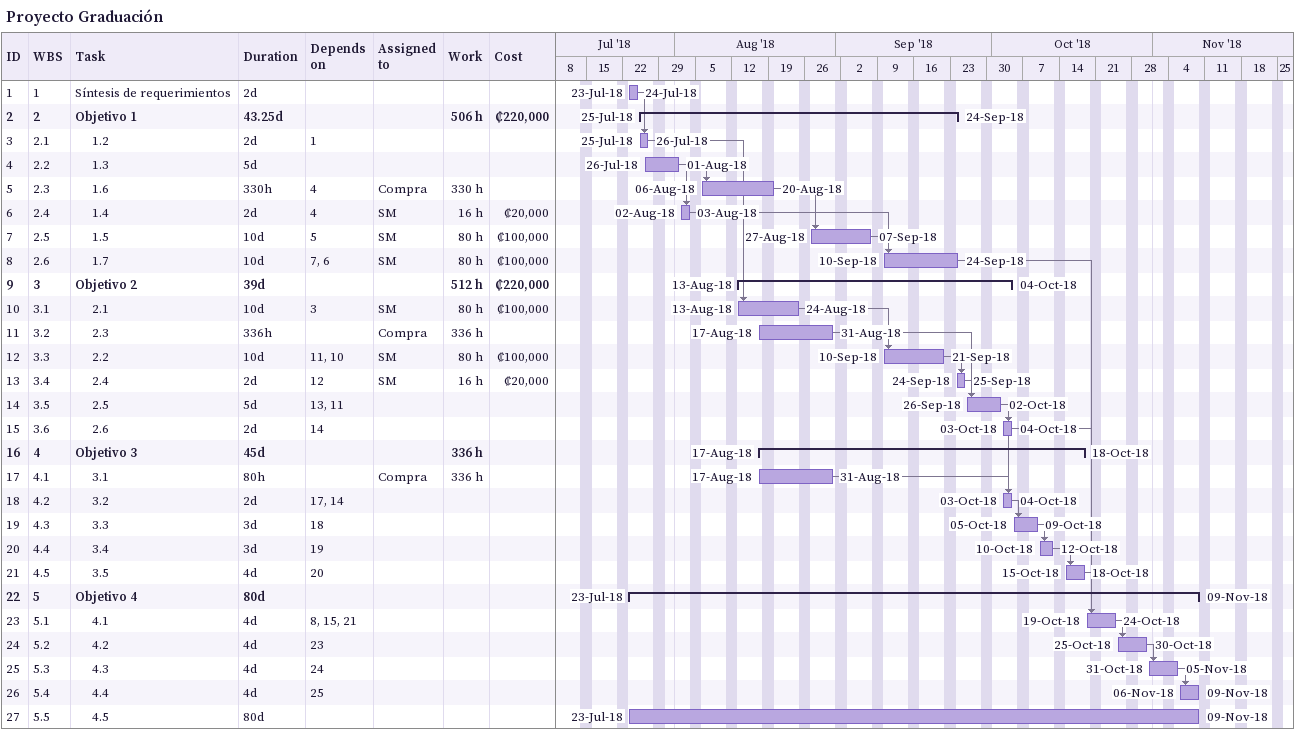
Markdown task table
Proyecto Graduación

| ID | WBS | Task | Duration | Start | Finish | Predecessors | Resources | Work (h) | Cost (₡) |
|---|---|---|---|---|---|---|---|---|---|
| 1 | 1 | Síntesis de requerimientos | 2d | 2018-07-23 | 2018-07-24 |  |  |  |  |
| 2 | 2 | **Objetivo 1** | 43.25d | 2018-07-25 | 2018-09-24 |  |  | 506 | 220000 |
| 3 | 2.1 | 1.2 | 2d | 2018-07-25 | 2018-07-26 | 1 |  |  |  |
| 4 | 2.2 | 1.3 | 5d | 2018-07-26 | 2018-08-01 |  |  |  |  |
| 5 | 2.3 | 1.6 | 330h | 2018-08-06 | 2018-08-20 | 4 | Compra | 330 |  |
| 6 | 2.4 | 1.4 | 2d | 2018-08-02 | 2018-08-03 | 4 | SM | 16 | 20000 |
| 7 | 2.5 | 1.5 | 10d | 2018-08-27 | 2018-09-07 | 5 | SM | 80 | 100000 |
| 8 | 2.6 | 1.7 | 10d | 2018-09-10 | 2018-09-24 | 7, 6 | SM | 80 | 100000 |
| 9 | 3 | **Objetivo 2** | 39d | 2018-08-13 | 2018-10-04 |  |  | 512 | 220000 |
| 10 | 3.1 | 2.1 | 10d | 2018-08-13 | 2018-08-24 | 3 | SM | 80 | 100000 |
| 11 | 3.2 | 2.3 | 336h | 2018-08-17 | 2018-08-31 |  | Compra | 336 |  |
| 12 | 3.3 | 2.2 | 10d | 2018-09-10 | 2018-09-21 | 11, 10 | SM | 80 | 100000 |
| 13 | 3.4 | 2.4 | 2d | 2018-09-24 | 2018-09-25 | 12 | SM | 16 | 20000 |
| 14 | 3.5 | 2.5 | 5d | 2018-09-26 | 2018-10-02 | 13, 11 |  |  |  |
| 15 | 3.6 | 2.6 | 2d | 2018-10-03 | 2018-10-04 | 14 |  |  |  |
| 16 | 4 | **Objetivo 3** | 45d | 2018-08-17 | 2018-10-18 |  |  | 336 |  |
| 17 | 4.1 | 3.1 | 80h | 2018-08-17 | 2018-08-31 |  | Compra | 336 |  |
| 18 | 4.2 | 3.2 | 2d | 2018-10-03 | 2018-10-04 | 17, 14 |  |  |  |
| 19 | 4.3 | 3.3 | 3d | 2018-10-05 | 2018-10-09 | 18 |  |  |  |
| 20 | 4.4 | 3.4 | 3d | 2018-10-10 | 2018-10-12 | 19 |  |  |  |
| 21 | 4.5 | 3.5 | 4d | 2018-10-15 | 2018-10-18 | 20 |  |  |  |
| 22 | 5 | **Objetivo 4** | 80d | 2018-07-23 | 2018-11-09 |  |  |  |  |
| 23 | 5.1 | 4.1 | 4d | 2018-10-19 | 2018-10-24 | 8, 15, 21 |  |  |  |
| 24 | 5.2 | 4.2 | 4d | 2018-10-25 | 2018-10-30 | 23 |  |  |  |
| 25 | 5.3 | 4.3 | 4d | 2018-10-31 | 2018-11-05 | 24 |  |  |  |
| 26 | 5.4 | 4.4 | 4d | 2018-11-06 | 2018-11-09 | 25 |  |  |  |
| 27 | 5.5 | 4.5 | 80d | 2018-07-23 | 2018-11-09 |  |  |  |  |
